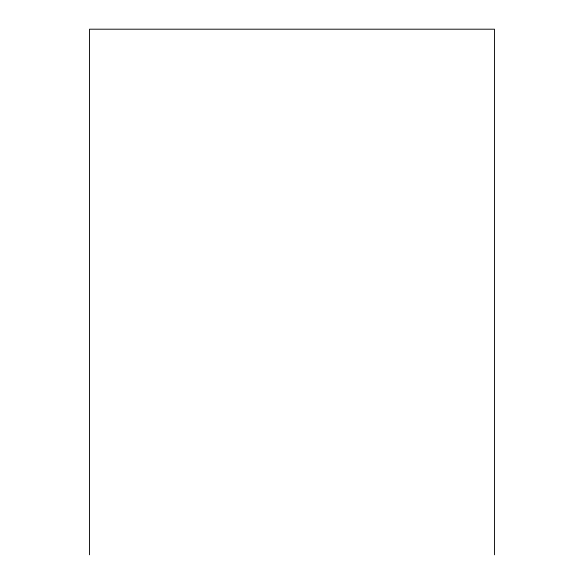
<?xml version="1.0" encoding="UTF-8"?>
<svg xmlns="http://www.w3.org/2000/svg" width="584" height="584" viewBox="0 0 584 584"><rect width="100%" height="100%" fill="white"/><g stroke="black" fill="none" stroke-linecap="round" stroke-linejoin="round"><path stroke-width="0.88" d="M494.473 554.8L494.473 29.2L89.527 29.2L89.527 554.8"/></g></svg>
